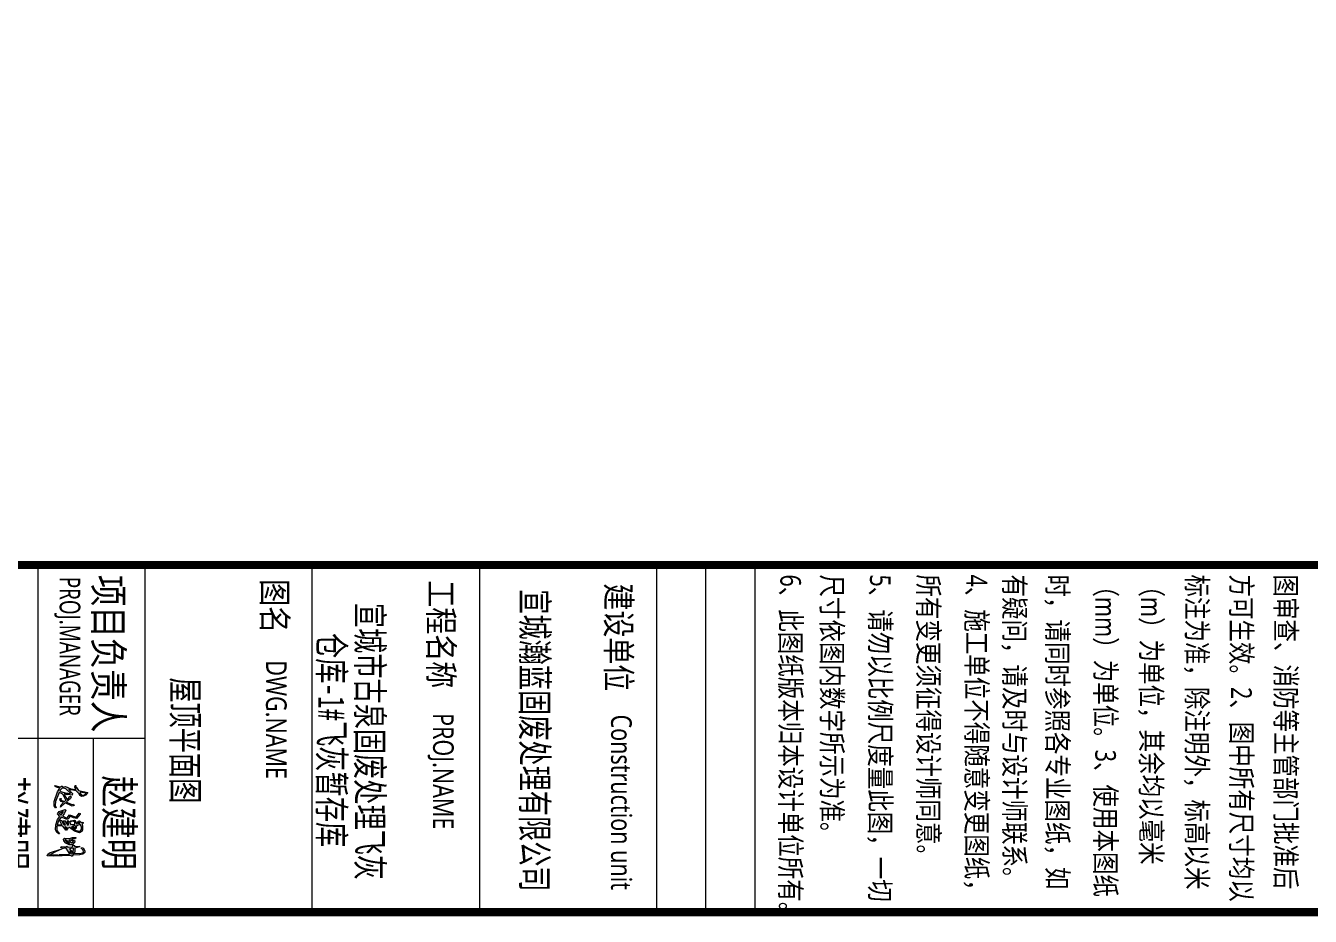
# Model space of a CAD drawing. Header units: inches. Extents: x -3733042 to -3450527, y 579159 to 997713.
# Drawn here: x -3713857 to -3690488, y 702138 to 718333 of the extents above; entities that cross this region are included whole.
import ezdxf
from ezdxf.enums import TextEntityAlignment as Align

# ---------------------------------------------------------------- set-up
doc = ezdxf.new("R2010")
doc.units = ezdxf.units.IN
doc.header["$LTSCALE"] = 1000
doc.header["$MEASUREMENT"] = 0
doc.linetypes.add('LENGSHUI', pattern=[22, 20, -1, 0, -1])
doc.layers.get('0').update_dxf_attribs({"lineweight": 18})
for name, color, linetype, lineweight in [('0-TK', 4, 'Continuous', 18), ('00签名', 7, 'LENGSHUI', 18), ('PUB_TITLE', 153, 'Continuous', 18), ('图签文字', 4, 'Continuous', 18)]:
    doc.layers.add(name, color=color, linetype=linetype, lineweight=lineweight)
doc.styles.add('-黑体', font='', dxfattribs={"width": 0.7})
doc.styles.add('建筑图签-黑', font='', dxfattribs={"width": 0.7})
doc.styles.get('-黑体').set_extended_font_data('微软雅黑')
doc.styles.get('建筑图签-黑').set_extended_font_data('黑体')

msp = doc.modelspace()

# ---------------------------------------------------------------- hatches: boundary and pattern name
at = {"layer": '00签名', "linetype": 'Continuous'}
h = msp.add_hatch(color=256, dxfattribs=at)
h.paths.add_polyline_path([(-3712883.9, 704366.3), (-3712866.6, 704331.7), (-3712843.6, 704314.4), (-3712803.3, 704320.2), (-3712768.7, 704337.5), (-3712728.4, 704389.3), (-3712895.4, 704423.9), (-3712930, 704481.5), (-3712947.3, 704493), (-3712947.3, 704516), (-3712958.8, 704516), (-3712964.5, 704487.2), (-3712941.5, 704452.7), (-3712947.3, 704441.2), (-3713033.7, 704458.4), (-3713131.6, 704498.8), (-3713183.4, 704487.2), (-3713194.9, 704504.5), (-3713206.5, 704504.5), (-3713218, 704493), (-3713235.3, 704493), (-3713327.4, 704516), (-3713327.4, 704504.5), (-3713298.6, 704487.2), (-3713235.3, 704470), (-3713275.6, 704400.8), (-3713338.9, 704228), (-3713338.9, 704147.4), (-3713315.9, 704112.8), (-3713304.4, 704112.8), (-3713321.7, 704153.2), (-3713315.9, 704228), (-3713246.8, 704389.3), (-3713194.9, 704366.3), (-3713177.7, 704349), (-3713125.8, 704251.1), (-3713148.9, 704222.3), (-3713200.7, 704245.3), (-3713218, 704262.6), (-3713212.2, 704279.9), (-3713223.7, 704279.9), (-3713235.3, 704262.6), (-3713212.2, 704228), (-3713171.9, 704210.8), (-3713171.9, 704199.2), (-3713212.2, 704164.7), (-3713223.7, 704124.4), (-3713137.3, 704199.2), (-3713010.6, 704141.6), (-3712976.1, 704153.2), (-3712987.6, 704176.2), (-3713010.6, 704170.4), (-3713091.3, 704199.2), (-3713114.3, 704216.5), (-3713039.4, 704279.9), (-3713027.9, 704308.7), (-3713039.4, 704320.2), (-3713068.2, 704308.7), (-3713079.7, 704279.9), (-3713102.8, 704262.6), (-3713154.6, 704349), (-3713148.9, 704366.3), (-3713102.8, 704349), (-3713097, 704354.8), (-3713010.6, 704343.2), (-3713004.9, 704372), (-3713074, 704441.2), (-3713068.2, 704452.7), (-3713027.9, 704435.4), (-3712935.7, 704418.1)], flags=0)
h.paths.add_polyline_path([(-3712866.6, 704395.1), (-3712768.7, 704377.8), (-3712762.9, 704366.3), (-3712797.5, 704337.5), (-3712837.8, 704337.5), (-3712843.6, 704343.2), (-3712872.4, 704383.6)], flags=0)
h.paths.add_polyline_path([(-3713039.4, 704377.8), (-3713085.5, 704372), (-3713091.3, 704377.8), (-3713120.1, 704377.8), (-3713218, 704406.6), (-3713235.3, 704423.9), (-3713200.7, 704464.2), (-3713177.7, 704470), (-3713125.8, 704458.4)], flags=0)
h = msp.add_hatch(color=256, dxfattribs=at)
h.paths.add_polyline_path([(-3712832.1, 703686.6), (-3712820.5, 703715.4), (-3712820.5, 703773), (-3712832.1, 703813.3), (-3712809, 703830.6), (-3712809, 703842.1), (-3712826.3, 703847.9), (-3712843.6, 703836.4), (-3712878.1, 703870.9), (-3712901.2, 703865.2), (-3712912.7, 703836.4), (-3712878.1, 703842.1), (-3712872.4, 703830.6), (-3712930, 703819.1), (-3712958.8, 703882.4), (-3712970.3, 703888.2), (-3713033.7, 703870.9), (-3713062.5, 703847.9), (-3713091.3, 703882.4), (-3713102.8, 703865.2), (-3713079.7, 703830.6), (-3713079.7, 703801.8), (-3713091.3, 703796), (-3713148.9, 703876.7), (-3713166.1, 703870.9), (-3713166.1, 703853.6), (-3713131.6, 703807.6), (-3713137.3, 703796), (-3713177.7, 703824.8), (-3713206.5, 703876.7), (-3713223.7, 703888.2), (-3713229.5, 703859.4), (-3713200.7, 703801.8), (-3713281.3, 703801.8), (-3713258.3, 703870.9), (-3713212.2, 703940), (-3713120.1, 703905.5), (-3713091.3, 703905.5), (-3713074, 703917), (-3713050.9, 703957.3), (-3712987.6, 703928.5), (-3712930, 703917), (-3712866.6, 703991.9), (-3712866.6, 704009.2), (-3712883.9, 704014.9), (-3712935.7, 703940), (-3713062.5, 703980.4), (-3713102.8, 703928.5), (-3713120.1, 703928.5), (-3713189.2, 703963.1), (-3713154.6, 704003.4), (-3713125.8, 704066.8), (-3713137.3, 704078.3), (-3713246.8, 704043.7), (-3713275.6, 704003.4), (-3713235.3, 703951.6), (-3713275.6, 703899.7), (-3713310.1, 703801.8), (-3713315.9, 703709.6), (-3713292.9, 703663.6), (-3713252.5, 703634.8), (-3713241, 703634.8), (-3713292.9, 703698.1), (-3713292.9, 703761.5), (-3713281.3, 703784.5), (-3713183.4, 703778.8), (-3713125.8, 703703.9), (-3713114.3, 703703.9), (-3713091.3, 703738.4), (-3713062.5, 703750), (-3712970.3, 703686.6), (-3712878.1, 703657.8)], flags=0)
h.paths.add_polyline_path([(-3712866.6, 703807.6), (-3712843.6, 703767.2), (-3712843.6, 703715.4), (-3712866.6, 703686.6), (-3712901.2, 703686.6), (-3712906.9, 703692.4), (-3712924.2, 703692.4), (-3712987.6, 703721.2), (-3713022.1, 703755.7), (-3713016.4, 703761.5), (-3712964.5, 703726.9), (-3712941.5, 703726.9), (-3712930, 703784.5)], flags=0)
h.paths.add_polyline_path([(-3712964.5, 703813.3), (-3713033.7, 703807.6), (-3713039.4, 703813.3), (-3713050.9, 703842.1), (-3713016.4, 703865.2), (-3712987.6, 703865.2), (-3712964.5, 703847.9)], flags=0)
h.paths.add_polyline_path([(-3712953, 703778.8), (-3712953, 703755.7), (-3712970.3, 703750), (-3712976.1, 703755.7), (-3713004.9, 703778.8), (-3712964.5, 703790.3)], flags=0)
h.paths.add_polyline_path([(-3713102.8, 703738.4), (-3713114.3, 703726.9), (-3713125.8, 703732.7), (-3713143.1, 703755.7), (-3713137.3, 703761.5)], flags=0)
h.paths.add_polyline_path([(-3713171.9, 704032.2), (-3713218, 703974.6), (-3713223.7, 703980.4), (-3713246.8, 704009.2), (-3713177.7, 704043.7)], flags=0)
h.paths.add_polyline_path([(-3712878.1, 703398.6), (-3712878.1, 703415.9), (-3712964.5, 703404.4), (-3712976.1, 703427.4), (-3713004.9, 703444.7), (-3712987.6, 703467.7), (-3712970.3, 703473.5), (-3712964.5, 703508), (-3713004.9, 703525.3), (-3713016.4, 703542.6), (-3712964.5, 703548.4), (-3712947.3, 703559.9), (-3712947.3, 703571.4), (-3713004.9, 703571.4), (-3713062.5, 703554.1), (-3713148.9, 703559.9), (-3713166.1, 703542.6), (-3713160.4, 703508), (-3713125.8, 703467.7), (-3713068.2, 703438.9), (-3713010.6, 703438.9), (-3712999.1, 703427.4), (-3713004.9, 703398.6), (-3713085.5, 703392.8), (-3713108.5, 703410.1), (-3713120.1, 703398.6), (-3713212.2, 703404.4), (-3713218, 703387.1), (-3713189.2, 703375.6), (-3713200.7, 703364), (-3713425.3, 703289.2), (-3713454.1, 703266.1), (-3713465.7, 703237.3), (-3713344.7, 703231.6), (-3713033.7, 703243.1), (-3713022.1, 703231.6), (-3713010.6, 703231.6), (-3712999.1, 703248.8), (-3712872.4, 703254.6), (-3712814.8, 703266.1), (-3712780.2, 703294.9), (-3712780.2, 703329.5), (-3712809, 703381.3), (-3712843.6, 703387.1), (-3712849.3, 703375.6), (-3712809, 703341), (-3712803.3, 703306.4), (-3712820.5, 703289.2), (-3712878.1, 703277.6), (-3712981.8, 703283.4), (-3712964.5, 703306.4), (-3712964.5, 703375.6)], flags=0)
h.paths.add_polyline_path([(-3712987.6, 703369.8), (-3712993.3, 703306.4), (-3713004.9, 703312.2), (-3713062.5, 703364), (-3712993.3, 703375.6)], flags=0)
h.paths.add_polyline_path([(-3713022.1, 703473.5), (-3713033.7, 703479.2), (-3713074, 703519.6), (-3713027.9, 703519.6), (-3712987.6, 703490.8)], flags=0)
h.paths.add_polyline_path([(-3712981.8, 703277.6), (-3713027.9, 703271.9), (-3713033.7, 703277.6), (-3713056.7, 703312.2), (-3713050.9, 703323.7)], flags=0)
h.paths.add_polyline_path([(-3713062.5, 703462), (-3713074, 703467.7), (-3713102.8, 703479.2), (-3713143.1, 703525.3), (-3713131.6, 703531.1), (-3713056.7, 703473.5)], flags=0)
h.paths.add_polyline_path([(-3713056.7, 703277.6), (-3713062.5, 703266.1), (-3713097, 703260.4), (-3713246.8, 703260.4), (-3713235.3, 703248.8), (-3713241, 703243.1), (-3713431.1, 703243.1), (-3713436.9, 703248.8), (-3713264.1, 703254.6), (-3713402.3, 703260.4), (-3713304.4, 703318), (-3713160.4, 703375.6), (-3713120.1, 703375.6)], flags=0)

# ---------------------------------------------------------------- linework, layer by layer
at = {"layer": '0-TK'}
for p, q in [((-3708653.7, 708526.8), (-3708653.7, 702212.6)), ((-3705600.5, 708526.8), (-3705600.5, 702212.6)), ((-3702381.8, 708526.8), (-3702381.8, 702212.6)), ((-3701487.7, 708526.8), (-3701487.7, 702212.6)), ((-3700593.6, 708526.8), (-3700593.6, 702212.6))]:
    msp.add_line(p, q, dxfattribs=at)
msp.add_lwpolyline([(-3730864.6, 708526.8, 144, 144, 0), (-3670864.6, 708526.8, 144, 144, 0)], format="xyseb", dxfattribs=at)
at = {"layer": '00签名', "linetype": 'Continuous'}
for points in [[(-3713304.4, 704112.8), (-3713315.9, 704112.8), (-3713338.9, 704147.4), (-3713338.9, 704228), (-3713275.6, 704400.8), (-3713235.3, 704470), (-3713298.6, 704487.2), (-3713327.4, 704504.5), (-3713327.4, 704516), (-3713235.3, 704493), (-3713218, 704493), (-3713206.5, 704504.5), (-3713194.9, 704504.5), (-3713183.4, 704487.2), (-3713131.6, 704498.8), (-3713033.7, 704458.4), (-3712947.3, 704441.2), (-3712941.5, 704452.7), (-3712964.5, 704487.2), (-3712958.8, 704516), (-3712947.3, 704516), (-3712947.3, 704493), (-3712930, 704481.5), (-3712895.4, 704423.9), (-3712728.4, 704389.3), (-3712768.7, 704337.5), (-3712803.3, 704320.2), (-3712843.6, 704314.4), (-3712866.6, 704331.7), (-3712883.9, 704366.3), (-3712935.7, 704418.1), (-3713027.9, 704435.4), (-3713068.2, 704452.7), (-3713074, 704441.2), (-3713004.9, 704372), (-3713010.6, 704343.2), (-3713097, 704354.8), (-3713102.8, 704349), (-3713148.9, 704366.3), (-3713154.6, 704349), (-3713102.8, 704262.6), (-3713079.7, 704279.9), (-3713068.2, 704308.7), (-3713039.4, 704320.2), (-3713027.9, 704308.7), (-3713039.4, 704279.9), (-3713114.3, 704216.5), (-3713091.3, 704199.2), (-3713010.6, 704170.4), (-3712987.6, 704176.2), (-3712976.1, 704153.2), (-3713010.6, 704141.6), (-3713137.3, 704199.2), (-3713223.7, 704124.4), (-3713212.2, 704164.7), (-3713171.9, 704199.2), (-3713171.9, 704210.8), (-3713212.2, 704228), (-3713235.3, 704262.6), (-3713223.7, 704279.9), (-3713212.2, 704279.9), (-3713218, 704262.6), (-3713200.7, 704245.3), (-3713148.9, 704222.3), (-3713125.8, 704251.1), (-3713177.7, 704349), (-3713194.9, 704366.3), (-3713246.8, 704389.3), (-3713315.9, 704228), (-3713321.7, 704153.2), (-3713304.4, 704112.8)], [(-3713091.3, 704377.8), (-3713085.5, 704372), (-3713039.4, 704377.8), (-3713125.8, 704458.4), (-3713177.7, 704470), (-3713200.7, 704464.2), (-3713235.3, 704423.9), (-3713218, 704406.6), (-3713120.1, 704377.8), (-3713091.3, 704377.8)], [(-3712843.6, 704343.2), (-3712837.8, 704337.5), (-3712797.5, 704337.5), (-3712762.9, 704366.3), (-3712768.7, 704377.8), (-3712866.6, 704395.1), (-3712872.4, 704383.6), (-3712843.6, 704343.2)], [(-3713241, 703634.8), (-3713252.5, 703634.8), (-3713292.9, 703663.6), (-3713315.9, 703709.6), (-3713310.1, 703801.8), (-3713275.6, 703899.7), (-3713235.3, 703951.6), (-3713275.6, 704003.4), (-3713246.8, 704043.7), (-3713137.3, 704078.3), (-3713125.8, 704066.8), (-3713154.6, 704003.4), (-3713189.2, 703963.1), (-3713120.1, 703928.5), (-3713102.8, 703928.5), (-3713062.5, 703980.4), (-3712935.7, 703940), (-3712883.9, 704014.9), (-3712866.6, 704009.2), (-3712866.6, 703991.9), (-3712930, 703917), (-3712987.6, 703928.5), (-3713050.9, 703957.3), (-3713074, 703917), (-3713091.3, 703905.5), (-3713120.1, 703905.5), (-3713212.2, 703940), (-3713258.3, 703870.9), (-3713281.3, 703801.8), (-3713200.7, 703801.8), (-3713229.5, 703859.4), (-3713223.7, 703888.2), (-3713206.5, 703876.7), (-3713177.7, 703824.8), (-3713137.3, 703796), (-3713131.6, 703807.6), (-3713166.1, 703853.6), (-3713166.1, 703870.9), (-3713148.9, 703876.7), (-3713091.3, 703796), (-3713079.7, 703801.8), (-3713079.7, 703830.6), (-3713102.8, 703865.2), (-3713091.3, 703882.4), (-3713062.5, 703847.9), (-3713033.7, 703870.9), (-3712970.3, 703888.2), (-3712958.8, 703882.4), (-3712930, 703819.1), (-3712872.4, 703830.6), (-3712878.1, 703842.1), (-3712912.7, 703836.4), (-3712901.2, 703865.2), (-3712878.1, 703870.9), (-3712843.6, 703836.4), (-3712826.3, 703847.9), (-3712809, 703842.1), (-3712809, 703830.6), (-3712832.1, 703813.3), (-3712820.5, 703773), (-3712820.5, 703715.4), (-3712832.1, 703686.6), (-3712878.1, 703657.8), (-3712970.3, 703686.6), (-3713062.5, 703750), (-3713091.3, 703738.4), (-3713114.3, 703703.9), (-3713125.8, 703703.9), (-3713183.4, 703778.8), (-3713281.3, 703784.5), (-3713292.9, 703761.5), (-3713292.9, 703698.1), (-3713241, 703634.8)], [(-3713223.7, 703980.4), (-3713218, 703974.6), (-3713171.9, 704032.2), (-3713177.7, 704043.7), (-3713246.8, 704009.2), (-3713223.7, 703980.4)], [(-3713039.4, 703813.3), (-3713033.7, 703807.6), (-3712964.5, 703813.3), (-3712964.5, 703847.9), (-3712987.6, 703865.2), (-3713016.4, 703865.2), (-3713050.9, 703842.1), (-3713039.4, 703813.3)], [(-3713125.8, 703732.7), (-3713114.3, 703726.9), (-3713102.8, 703738.4), (-3713137.3, 703761.5), (-3713143.1, 703755.7), (-3713125.8, 703732.7)], [(-3712906.9, 703692.4), (-3712901.2, 703686.6), (-3712866.6, 703686.6), (-3712843.6, 703715.4), (-3712843.6, 703767.2), (-3712866.6, 703807.6), (-3712930, 703784.5), (-3712941.5, 703726.9), (-3712964.5, 703726.9), (-3713016.4, 703761.5), (-3713022.1, 703755.7), (-3712987.6, 703721.2), (-3712924.2, 703692.4), (-3712906.9, 703692.4)], [(-3712976.1, 703755.7), (-3712970.3, 703750), (-3712953, 703755.7), (-3712953, 703778.8), (-3712964.5, 703790.3), (-3713004.9, 703778.8), (-3712976.1, 703755.7)], [(-3713010.6, 703231.6), (-3713022.1, 703231.6), (-3713033.7, 703243.1), (-3713344.7, 703231.6), (-3713465.7, 703237.3), (-3713454.1, 703266.1), (-3713425.3, 703289.2), (-3713200.7, 703364), (-3713189.2, 703375.6), (-3713218, 703387.1), (-3713212.2, 703404.4), (-3713120.1, 703398.6), (-3713108.5, 703410.1), (-3713085.5, 703392.8), (-3713004.9, 703398.6), (-3712999.1, 703427.4), (-3713010.6, 703438.9), (-3713068.2, 703438.9), (-3713125.8, 703467.7), (-3713160.4, 703508), (-3713166.1, 703542.6), (-3713148.9, 703559.9), (-3713062.5, 703554.1), (-3713004.9, 703571.4), (-3712947.3, 703571.4), (-3712947.3, 703559.9), (-3712964.5, 703548.4), (-3713016.4, 703542.6), (-3713004.9, 703525.3), (-3712964.5, 703508), (-3712970.3, 703473.5), (-3712987.6, 703467.7), (-3713004.9, 703444.7), (-3712976.1, 703427.4), (-3712964.5, 703404.4), (-3712878.1, 703415.9), (-3712878.1, 703398.6), (-3712964.5, 703375.6), (-3712964.5, 703306.4), (-3712981.8, 703283.4), (-3712878.1, 703277.6), (-3712820.5, 703289.2), (-3712803.3, 703306.4), (-3712809, 703341), (-3712849.3, 703375.6), (-3712843.6, 703387.1), (-3712809, 703381.3), (-3712780.2, 703329.5), (-3712780.2, 703294.9), (-3712814.8, 703266.1), (-3712872.4, 703254.6), (-3712999.1, 703248.8), (-3713010.6, 703231.6)], [(-3713074, 703467.7), (-3713062.5, 703462), (-3713056.7, 703473.5), (-3713131.6, 703531.1), (-3713143.1, 703525.3), (-3713102.8, 703479.2), (-3713074, 703467.7)], [(-3713033.7, 703479.2), (-3713022.1, 703473.5), (-3712987.6, 703490.8), (-3713027.9, 703519.6), (-3713074, 703519.6), (-3713033.7, 703479.2)], [(-3713436.9, 703248.8), (-3713431.1, 703243.1), (-3713241, 703243.1), (-3713235.3, 703248.8), (-3713246.8, 703260.4), (-3713097, 703260.4), (-3713062.5, 703266.1), (-3713056.7, 703277.6), (-3713120.1, 703375.6), (-3713160.4, 703375.6), (-3713304.4, 703318), (-3713402.3, 703260.4), (-3713264.1, 703254.6), (-3713436.9, 703248.8)], [(-3713004.9, 703312.2), (-3712993.3, 703306.4), (-3712987.6, 703369.8), (-3712993.3, 703375.6), (-3713062.5, 703364), (-3713004.9, 703312.2)], [(-3713033.7, 703277.6), (-3713027.9, 703271.9), (-3712981.8, 703277.6), (-3713050.9, 703323.7), (-3713056.7, 703312.2), (-3713033.7, 703277.6)]]:
    msp.add_lwpolyline(points, dxfattribs=at)
at = {"layer": 'PUB_TITLE'}
for p, q in [((-3713638.4, 708526.8), (-3713638.4, 702212.6)), ((-3711688.4, 708526.8), (-3711688.4, 702212.6)), ((-3711688.4, 708526.8), (-3711688.4, 702212.6)), ((-3711688.4, 708526.8), (-3711688.4, 702212.6)), ((-3711688.4, 705369.7), (-3730864.6, 705369.7)), ((-3712628.5, 705369.7), (-3712628.5, 702212.6))]:
    msp.add_line(p, q, dxfattribs=at)
msp.add_lwpolyline([(-3730864.6, 702212.6, 150, 150, 0), (-3670864.6, 702212.6, 150, 150, 0), (-3670864.6, 786062.6, 150, 150, 0), (-3730864.6, 786062.6, 150, 150, 0)], format="xyseb", close=True, dxfattribs=at)

# ---------------------------------------------------------------- texts
at = {"style": '-黑体'}
for s, height, width, p in [('项目负责人', 525, 0.8, (-3712350.4, 708346.8)), ('6、此图纸版本归本设计单位所有。', 375, 0.8, (-3699942.1, 708353.6)), ('尺寸依图内数字所示为准。', 375, 0.8, (-3699187.6, 708353.6)), ('5、请勿以比例尺度量此图，一切', 375, 0.8, (-3698310.4, 708353.6)), ('所有变更须征得设计师同意。', 375, 0.8, (-3697433.2, 708353.6)), ('4、施工单位不得随意变更图纸，', 375, 0.8, (-3696556.1, 708353.6)), ('有疑问，请及时与设计师联系。', 375, 0.8, (-3695867.9, 708353.6)), ('时，请同时参照各专业图纸，如', 375, 0.8, (-3695085.4, 708353.6)), ('标注为准，除注明外，标高以米', 375, 0.8, (-3692548.5, 708353.6)), ('方可生效。2、图中所有尺寸均以', 375, 0.8, (-3691740.5, 708353.6)), ('图审查、消防等主管部门批准后', 375, 0.8, (-3690932.4, 708353.6)), ('PROJ.MANAGER', 375, 0.7, (-3713050.7, 708310.8)), ('图名', 450, 0.8, (-3709326.4, 708269.4)), ('工程名称', 450, 0.8, (-3706300.1, 708248.1)), ('建设单位', 450, 0.8, (-3703070.3, 708192.4)), ('（mm）为单位。3、使用本图纸', 375, 0.8, (-3694212, 708353.6)), ('（m）为单位，其余均以毫米', 375, 0.8, (-3693380.2, 708353.6)), ('DWG.NAME', 375, 0.8, (-3709296.8, 706791.8)), ('PROJ.NAME', 375, 0.8, (-3706258.1, 705832.7)), ('赵建明', 525, 0.8, (-3714105.5, 704696.8)), ('赵建明', 525, 0.8, (-3712155.5, 704696.8))]:
    msp.add_text(s, height=height, rotation=270, dxfattribs=dict(at, width=width)).set_placement(p, align=Align.MIDDLE_LEFT)
at = {"insert": (-3703022.6, 705805.9), "char_height": 375, "width": 4915.503, "attachment_point": 4, "rotation": 270, "style": '-黑体'}
msp.add_mtext('{\\W0.8;Construction unit  }', dxfattribs=at)
at = {"layer": '图签文字', "color": 1, "style": '建筑图签-黑', "width": 0.7}
for s, p in [('宣城瀚蓝固废处理有限公司', (-3704834.9, 705335.9)), ('宣城市古泉固废处理飞灰', (-3707834.2, 705317))]:
    msp.add_text(s, height=480, rotation=270, dxfattribs=at).set_placement(p, align=Align.CENTER)
at = {"layer": '图签文字', "color": 4, "style": '建筑图签-黑', "width": 0.7}
msp.add_text('屋顶平面图', height=480, rotation=270, dxfattribs=at).set_placement((-3711191.5, 705335.9), align=Align.CENTER)
at = {"layer": '图签文字', "color": 1, "insert": (-3708587.2, 705342.3), "char_height": 480, "width": 6132.944, "attachment_point": 8, "rotation": 270, "style": '建筑图签-黑'}
msp.add_mtext('仓库-1#飞灰暂存库   ', dxfattribs=at)

doc.saveas('drawing.dxf')
